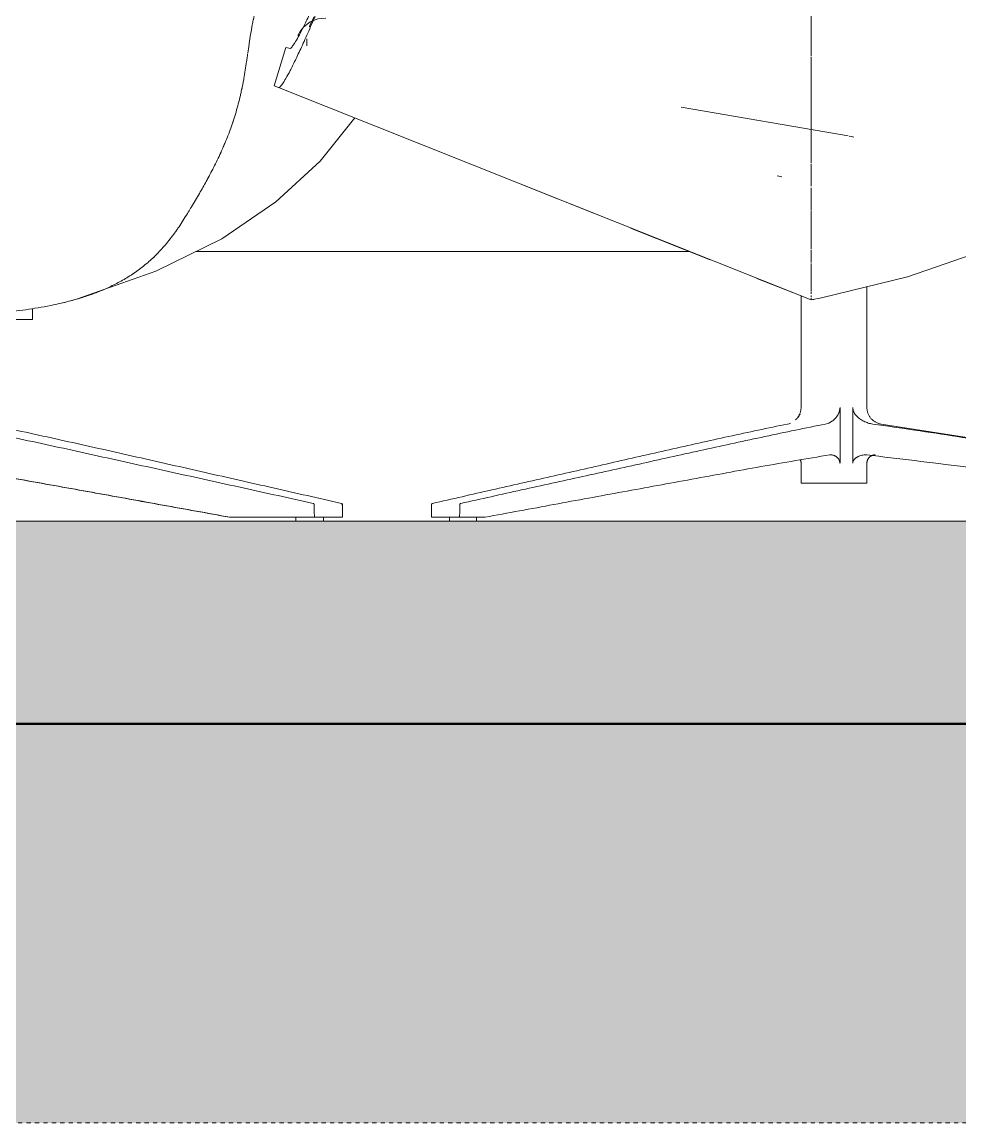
# Model space of a CAD drawing. Header units: inches. Extents: x -4169 to 1217, y -214 to 588.
# Drawn here: x -3401.67 to -3373.86, y -145.84 to -113.2 of the extents above; entities that cross this region are included whole.
import ezdxf

# ---------------------------------------------------------------- set-up
doc = ezdxf.new("R2010")
doc.units = ezdxf.units.IN
doc.header["$MEASUREMENT"] = 0
doc.linetypes.add('Aligning Line 1_8_', pattern=[0.25, 0.125, -0.125])
doc.linetypes.add('Grid Line 1_2_', pattern=[0.875, 0.5, -0.125, 0.125, -0.125])
for name, color, linetype, lineweight in [('0-1', 7, 'Continuous', 5), ('0-5', 10, 'Continuous', 13), ('A-FLOR-LEVL-1', 51, 'Grid Line 1_2_', 9), ('A-WALL-1', 10, 'Continuous', 13), ('C-BLDG-PADS-1', 55, 'Continuous', 9), ('C-BLDG-PADS-2', 10, 'Continuous', 13), ('C-TOPO', 7, 'Continuous', 9), ('C-TOPO-1', 250, 'Continuous', 50), ('G-ANNO-SYMB', 111, 'Aligning Line 1_8_', 9), ('I-FURN-1', 7, 'Continuous', 9)]:
    doc.layers.add(name, color=color, linetype=linetype, lineweight=lineweight)

# ---------------------------------------------------------------- blocks, each defined once
blk = doc.blocks.new('CTR - 2nd Phase_rvt-1-BUILDING ELEVATION - COURTYARD - LOOKING EAST')
at = {"layer": 'A-FLOR-LEVL-1'}
blk.add_line((-4168.714, -128), (-1814.206, -128), dxfattribs=at)
blk = doc.blocks.new('CTR  - Topography_rvt-1-BUILDING ELEVATION - COURTYARD - LOOKING EAST')
at = {"layer": 'C-BLDG-PADS-1'}
h = blk.add_hatch(dxfattribs=at)
h.set_pattern_fill('FP_2', color=256, style=0, pattern_type=2)
h.set_pattern_definition([(50, (0, 0), (27.5427, -2.40992), [2.88, -31.68]), (355, (0, 0), (-5.32784, 28.88427), [2.304, -25.344]), (100.451, (2.295, -0.2), (22.21532, 26.47393), [2.448, -26.924]), (46.184, (0, 7.68), (40.98187, -6.35642), [4.32, -47.52]), (96.636, (3.415, 7.15), (35.89075, 37.4062), [3.671, -40.386]), (351.184, (0, 7.68), (35.89097, 37.4062), [3.456, -38.016]), (21, (3.84, 5.76), (22.92104, -15.46073), [2.88, -31.68]), (326, (3.84, 5.76), (9.34353, 27.84574), [2.304, -25.344]), (71.451, (5.75, 4.472), (32.26477, 12.38442), [2.448, -26.924]), (37.5, (0, 0), (0.466855, 12.782707), [1.267, -23.77, 1.267, -24.461, -25.44]), (37.5, (0, 0), (0.466855, 12.782707), [-50.765, 1.267, -24.173]), (7.5, (0, 0), (10.10159, 15.14509), [1.267, -13.402, 1.267, -23.194, -9.696]), (7.5, (0, 0), (10.10159, 15.14509), [-39.13, 1.267, -8.429]), (327.5, (-8.563, 0), (20.49916, -0.86578), [1.267, -8.333, 1.267, -28.685, -39.744]), (327.5, (-8.563, 0), (20.49916, -0.86578), [-39.552, 1.267, -38.477]), (317.5, (-12.403, 0), (22.39478, 3.84429), [1.267, -11.213, 1.267, -18.624, -28.224]), (317.5, (-12.403, 0), (22.39478, 3.84429), [-32.371, 1.267, -26.957])])
h.paths.add_polyline_path([(-1978.45, -134), (-1938.324, -134), (-1938.324, -128), (-3824.324, -128), (-3824.324, -134), (-2045.984, -134)], flags=0)
at = {"layer": 'C-TOPO'}
h = blk.add_hatch(dxfattribs=at)
h.set_pattern_fill('FP_19', color=256, style=0, pattern_type=2)
h.set_pattern_definition([(0, (0, 0), (24, 24), [24, -24]), (0, (0, 9), (24, 24), [24, -24]), (0, (0, 18), (24, 24), [24, -24]), (90, (3, 21), (-24, 24), [24, -24]), (90, (12, 21), (-24, 24), [24, -24]), (90, (21, 21), (-24, 24), [24, -24])])
h.paths.add_polyline_path([(-3812.324, -145.845), (-1938.324, -145.845), (-1938.324, -134.006), (-3812.324, -134.006)], flags=0)
at = {"layer": 'A-FLOR-LEVL-1'}
blk.add_line((-4168.714, -128), (-1814.206, -128), dxfattribs=at)
at = {"layer": 'C-BLDG-PADS-2'}
for p, q in [((-1938.324, -128), (-3824.324, -128)), ((-3824.324, -134), (-1938.324, -134))]:
    blk.add_line(p, q, dxfattribs=at)
at = {"layer": 'C-TOPO'}
blk.add_line((-2865.375, -134.006), (-3812.324, -134.006), dxfattribs=at)
at = {"layer": 'C-TOPO-1'}
blk.add_line((-3812.324, -134.006), (-2865.375, -134.006), dxfattribs=at)
blk = doc.blocks.new('Seating-Setee-Teknion-BBMC_Metropolitan-R2013 - Lounge Settee-1463093-BUILDING ELEVATION - COURTYARD - LOOKING EAST')
at = {"layer": 'I-FURN-1'}
for p, q in [((-3378.279, -112.574), (-3378.28, -113.324)), ((-3378.278, -113.478), (-3378.28, -114.208)), ((-3393.232, -113.698), (-3393.232, -113.905)), ((-3393.856, -113.954), (-3394.202, -115.085)), ((-3393.716, -113.983), (-3393.856, -113.954)), ((-3394.202, -115.085), (-3394.07, -115.137)), ((-3394.07, -115.137), (-3378.28, -121.439)), ((-3378.28, -114.977), (-3378.28, -115.071)), ((-3377.178, -116.575), (-3382.132, -115.725)), ((-3378.28, -117.413), (-3378.28, -117.475)), ((-3379.146, -117.784), (-3379.283, -117.756)), ((-3384.698, -118.878), (-3386.837, -118.024)), ((-3381.275, -120.244), (-3383.628, -119.305)), ((-3378.28, -119.352), (-3378.28, -119.401)), ((-3378.28, -119.878), (-3378.28, -119.918)), ((-3378.575, -121.321), (-3379.884, -120.799)), ((-3378.28, -120.637), (-3378.28, -120.703)), ((-3378.28, -120.876), (-3378.28, -120.926)), ((-3376.623, -124.624), (-3376.623, -121.063)), ((-3378.575, -121.31), (-3378.575, -124.624)), ((-3378.201, -121.42), (-3378.28, -121.439)), ((-3377.421, -124.624), (-3377.421, -126.281)), ((-3377.045, -126.281), (-3377.045, -124.624)), ((-3361.348, -127.471), (-3376.201, -125.118)), ((-3378.575, -126.281), (-3378.575, -126.869)), ((-3376.623, -126.869), (-3376.623, -126.281)), ((-3377.421, -126.869), (-3378.575, -126.869)), ((-3377.045, -126.869), (-3377.421, -126.869)), ((-3376.623, -126.869), (-3377.045, -126.869)), ((-3388.699, -127.88), (-3389.537, -127.88)), ((-3388.995, -127.882), (-3388.995, -128)), ((-3388.995, -127.882), (-3388.995, -128)), ((-3388.699, -127.88), (-3387.946, -127.88)), ((-3388.195, -128), (-3388.195, -127.882)), ((-3388.195, -128), (-3388.195, -127.882))]:
    blk.add_line(p, q, dxfattribs=at)
at = {"layer": 'I-FURN-1', "flags": 128}
for points in [[(-3362.49, -98.563), (-3362.792, -103.928), (-3363.287, -107.363), (-3363.951, -110.023), (-3364.773, -112.192), (-3365.744, -114.01), (-3366.867, -115.561), (-3368.152, -116.902), (-3369.617, -118.072), (-3371.292, -119.096), (-3373.212, -119.987), (-3375.42, -120.749), (-3377.966, -121.377), (-3378.28, -121.439)], [(-3392.667, -113.081), (-3392.904, -113.106), (-3393.126, -113.193), (-3393.317, -113.335), (-3393.421, -113.459), (-3393.498, -113.592)], [(-3393.013, -113.044), (-3393.136, -113.287), (-3393.149, -113.338)], [(-3378.28, -115.833), (-3378.28, -115.902), (-3378.28, -115.96)], [(-3378.28, -116.632), (-3378.28, -116.681), (-3378.28, -116.745)], [(-3377.147, -116.581), (-3377.073, -116.596), (-3377.014, -116.608)], [(-3378.736, -124.992), (-3378.722, -124.978), (-3378.708, -124.964), (-3378.695, -124.949), (-3378.682, -124.934), (-3378.67, -124.918), (-3378.659, -124.901), (-3378.648, -124.884), (-3378.638, -124.867), (-3378.629, -124.849), (-3378.62, -124.831), (-3378.612, -124.813), (-3378.605, -124.794), (-3378.598, -124.775), (-3378.593, -124.756), (-3378.588, -124.737), (-3378.584, -124.717), (-3378.58, -124.697), (-3378.578, -124.678), (-3378.576, -124.658), (-3378.575, -124.638), (-3378.575, -124.624)], [(-3376.623, -124.624), (-3376.622, -124.644), (-3376.621, -124.664), (-3376.619, -124.684), (-3376.616, -124.704), (-3376.613, -124.724), (-3376.608, -124.743), (-3376.603, -124.763), (-3376.597, -124.782), (-3376.591, -124.8), (-3376.583, -124.819), (-3376.575, -124.837), (-3376.566, -124.855), (-3376.557, -124.873), (-3376.546, -124.89), (-3376.535, -124.907), (-3376.524, -124.923), (-3376.512, -124.939), (-3376.499, -124.954), (-3376.485, -124.969), (-3376.471, -124.983), (-3376.457, -124.997), (-3376.441, -125.01), (-3376.426, -125.022), (-3376.41, -125.034), (-3376.393, -125.045), (-3376.376, -125.056), (-3376.358, -125.065), (-3376.341, -125.074), (-3376.322, -125.083), (-3376.304, -125.09), (-3376.285, -125.097), (-3376.266, -125.103), (-3376.247, -125.109), (-3376.227, -125.113), (-3376.208, -125.117), (-3376.201, -125.118)], [(-3378.708, -124.964), (-3378.695, -124.949), (-3378.682, -124.934), (-3378.67, -124.918), (-3378.659, -124.901), (-3378.648, -124.884), (-3378.638, -124.867), (-3378.629, -124.849), (-3378.62, -124.831)], [(-3376.471, -124.983), (-3376.457, -124.997), (-3376.441, -125.01), (-3376.426, -125.022)], [(-3376.285, -125.097), (-3376.266, -125.103), (-3376.247, -125.109), (-3376.227, -125.113), (-3376.208, -125.117)], [(-3378.575, -126.281), (-3378.575, -126.271), (-3378.576, -126.261), (-3378.577, -126.251), (-3378.578, -126.241), (-3378.58, -126.231), (-3378.582, -126.221), (-3378.585, -126.212), (-3378.588, -126.202), (-3378.591, -126.193), (-3378.595, -126.183)], [(-3376.383, -126.031), (-3376.393, -126.032), (-3376.403, -126.033), (-3376.413, -126.034), (-3376.422, -126.036), (-3376.432, -126.038), (-3376.442, -126.041), (-3376.451, -126.044), (-3376.461, -126.047), (-3376.47, -126.051), (-3376.479, -126.055), (-3376.488, -126.059), (-3376.497, -126.064), (-3376.506, -126.069), (-3376.514, -126.075), (-3376.522, -126.08), (-3376.53, -126.086), (-3376.538, -126.093), (-3376.545, -126.1), (-3376.552, -126.107), (-3376.559, -126.114), (-3376.565, -126.122), (-3376.572, -126.129), (-3376.578, -126.137), (-3376.583, -126.146), (-3376.588, -126.154), (-3376.593, -126.163), (-3376.598, -126.172), (-3376.602, -126.181), (-3376.606, -126.19), (-3376.609, -126.2), (-3376.612, -126.209), (-3376.615, -126.219), (-3376.617, -126.229), (-3376.619, -126.238), (-3376.621, -126.248), (-3376.622, -126.258), (-3376.622, -126.268), (-3376.623, -126.278), (-3376.623, -126.281)], [(-3376.479, -126.055), (-3376.488, -126.059), (-3376.497, -126.064), (-3376.506, -126.069), (-3376.514, -126.075), (-3376.522, -126.08), (-3376.53, -126.086), (-3376.538, -126.093)], [(-3389.537, -127.88), (-3389.535, -127.7), (-3389.533, -127.519)], [(-3388.695, -127.519), (-3388.697, -127.7), (-3388.699, -127.88)]]:
    blk.add_lwpolyline(points, dxfattribs=at)
at = {"layer": 'I-FURN-1'}
for points, knots in [([(-3391.616, -109.065), (-3391.683, -109.248), (-3391.783, -109.518), (-3391.912, -109.868), (-3392.008, -110.125), (-3392.103, -110.381), (-3392.198, -110.636), (-3392.289, -110.882), (-3392.405, -111.186), (-3392.509, -111.45), (-3392.606, -111.69), (-3392.676, -111.862), (-3392.743, -112.025), (-3392.806, -112.175), (-3392.866, -112.317), (-3392.944, -112.498), (-3393.036, -112.709), (-3393.17, -113.009), (-3393.316, -113.318), (-3393.456, -113.591), (-3393.567, -113.785), (-3393.654, -113.914), (-3393.698, -113.966), (-3393.716, -113.983)], [0, 0, 0, 0, 0.05, 0.075, 0.1, 0.125, 0.15, 0.175, 0.2, 0.25, 0.275, 0.3, 0.325, 0.35, 0.375, 0.4, 0.45, 0.5, 0.6, 0.7, 0.8, 0.9, 1, 1, 1, 1]), ([(-3394.07, -115.137), (-3394.058, -115.142), (-3394.027, -115.129), (-3393.954, -115.04), (-3393.854, -114.88), (-3393.728, -114.648), (-3393.575, -114.341), (-3393.391, -113.951), (-3393.215, -113.557), (-3393.077, -113.242), (-3392.995, -113.05), (-3392.93, -112.897), (-3392.864, -112.738), (-3392.795, -112.573), (-3392.723, -112.398), (-3392.648, -112.21), (-3392.568, -112.006), (-3392.456, -111.719), (-3392.367, -111.485), (-3392.306, -111.321)], [0.0000311, 0.0000311, 0.0000311, 0.0000311, 0.1, 0.2, 0.3, 0.4, 0.5, 0.6, 0.7, 0.75, 0.775, 0.8, 0.825, 0.85, 0.875, 0.9, 0.925, 0.95, 1, 1, 1, 1]), ([(-3378.28, -113.28), (-3378.28, -113.294), (-3378.28, -113.327), (-3378.28, -113.378), (-3378.28, -113.451), (-3378.28, -113.506), (-3378.28, -113.543), (-3378.28, -113.543)], [-0.443037975, -0.443037975, -0.443037975, -0.443037975, -0.441860465, -0.440406977, -0.438953488, -0.436046512, -0.43604064, -0.43604064, -0.43604064, -0.43604064]), ([(-3378.28, -114.241), (-3378.28, -114.266), (-3378.28, -114.328), (-3378.28, -114.462), (-3378.28, -114.643), (-3378.28, -114.827), (-3378.28, -114.938), (-3378.28, -114.978)], [-0.41772152, -0.41772152, -0.41772152, -0.41772152, -0.41569767, -0.4127907, -0.40697674, -0.40116279, -0.39791412, -0.39791412, -0.39791412, -0.39791412]), ([(-3378.28, -115.072), (-3378.28, -115.143), (-3378.28, -115.283), (-3378.28, -115.539), (-3378.28, -115.721), (-3378.28, -115.833)], [-0.39532437, -0.39532437, -0.39532437, -0.39532437, -0.38953488, -0.38372093, -0.37409026, -0.37409026, -0.37409026, -0.37409026]), ([(-3378.28, -115.957), (-3378.28, -116.073), (-3378.28, -116.252), (-3378.28, -116.475), (-3378.28, -116.586), (-3378.28, -116.633)], [-0.37050967, -0.37050967, -0.37050967, -0.37050967, -0.36046512, -0.35465116, -0.35032911, -0.35032911, -0.35032911, -0.35032911]), ([(-3378.28, -116.745), (-3378.28, -116.786), (-3378.28, -116.889), (-3378.28, -117.052), (-3378.28, -117.223), (-3378.28, -117.333), (-3378.28, -117.382)], [-0.346862, -0.346862, -0.346862, -0.346862, -0.34302326, -0.3372093, -0.33139535, -0.326594, -0.326594, -0.326594, -0.326594]), ([(-3378.28, -117.475), (-3378.28, -117.573), (-3378.28, -117.772), (-3378.28, -117.967), (-3378.28, -118.068)], [-0.32356824, -0.32356824, -0.32356824, -0.32356824, -0.31395349, -0.30379747, -0.30379747, -0.30379747, -0.30379747]), ([(-3378.28, -118.111), (-3378.28, -118.226), (-3378.28, -118.399), (-3378.28, -118.624), (-3378.28, -118.734), (-3378.28, -118.788), (-3378.28, -118.788)], [-0.30232141, -0.30232141, -0.30232141, -0.30232141, -0.29069767, -0.28488372, -0.27906977, -0.279054, -0.279054, -0.279054, -0.279054]), ([(-3378.28, -118.804), (-3378.28, -118.906), (-3378.28, -119.095), (-3378.28, -119.272), (-3378.28, -119.352)], [-0.27848101, -0.27848101, -0.27848101, -0.27848101, -0.26744186, -0.25780642, -0.25780642, -0.25780642, -0.25780642]), ([(-3378.28, -119.404), (-3378.28, -119.498), (-3378.28, -119.662), (-3378.28, -119.812), (-3378.28, -119.878)], [-0.25571315, -0.25571315, -0.25571315, -0.25571315, -0.24418605, -0.23455107, -0.23455107, -0.23455107, -0.23455107]), ([(-3378.28, -119.948), (-3378.28, -120.014), (-3378.28, -120.147), (-3378.28, -120.267), (-3378.28, -120.328), (-3378.28, -120.329)], [-0.23100645, -0.23100645, -0.23100645, -0.23100645, -0.22093023, -0.20930233, -0.20906146, -0.20906146, -0.20906146, -0.20906146]), ([(-3378.28, -120.355), (-3378.28, -120.403), (-3378.28, -120.503), (-3378.28, -120.592), (-3378.28, -120.638), (-3378.28, -120.639)], [-0.20732681, -0.20732681, -0.20732681, -0.20732681, -0.19767442, -0.18604651, -0.18585771, -0.18585771, -0.18585771, -0.18585771]), ([(-3378.28, -120.877), (-3378.28, -120.946), (-3378.28, -121.005), (-3378.28, -121.056), (-3378.28, -121.056)], [-0.16266736, -0.16266736, -0.16266736, -0.16266736, -0.13953488, -0.1395134, -0.1395134, -0.1395134, -0.1395134]), ([(-3378.28, -121.058), (-3378.28, -121.109), (-3378.28, -121.153), (-3378.28, -121.192), (-3378.28, -121.192)], [-0.13924051, -0.13924051, -0.13924051, -0.13924051, -0.11627907, -0.11612053, -0.11612053, -0.11612053, -0.11612053]), ([(-3378.28, -121.376), (-3378.28, -121.388), (-3378.28, -121.412), (-3378.28, -121.431), (-3378.28, -121.435), (-3378.28, -121.436)], [-0.06329114, -0.06329114, -0.06329114, -0.06329114, -0.04651163, -0.02325581, -0.01265823, -0.01265823, -0.01265823, -0.01265823]), ([(-3377.421, -124.624), (-3377.422, -124.648), (-3377.426, -124.683), (-3377.434, -124.721), (-3377.439, -124.743), (-3377.446, -124.763), (-3377.455, -124.789), (-3377.469, -124.818), (-3377.482, -124.841), (-3377.493, -124.859), (-3377.501, -124.872), (-3377.509, -124.885), (-3377.521, -124.901), (-3377.536, -124.921), (-3377.555, -124.943), (-3377.581, -124.971), (-3377.615, -125.004), (-3377.703, -125.071), (-3377.782, -125.106), (-3377.848, -125.118)], [0, 0, 0, 0, 0.083333, 0.125, 0.145833, 0.166667, 0.208333, 0.25, 0.291667, 0.3125, 0.333333, 0.354167, 0.375, 0.416667, 0.458333, 0.5, 0.583333, 0.666667, 1, 1, 1, 1]), ([(-3376.45, -125.118), (-3376.496, -125.112), (-3376.586, -125.092), (-3376.693, -125.048), (-3376.774, -125.004), (-3376.822, -124.971), (-3376.859, -124.943), (-3376.885, -124.921), (-3376.907, -124.901), (-3376.923, -124.885), (-3376.934, -124.872), (-3376.946, -124.859), (-3376.961, -124.841), (-3376.978, -124.818), (-3376.998, -124.789), (-3377.011, -124.763), (-3377.019, -124.743), (-3377.027, -124.721), (-3377.038, -124.683), (-3377.043, -124.648), (-3377.045, -124.624)], [0, 0, 0, 0, 0.166667, 0.333333, 0.416667, 0.5, 0.541667, 0.583333, 0.625, 0.645833, 0.666667, 0.6875, 0.708333, 0.75, 0.791667, 0.833333, 0.854167, 0.875, 0.916667, 1, 1, 1, 1]), ([(-3378.73, -124.986), (-3378.709, -124.967), (-3378.684, -124.94), (-3378.656, -124.903), (-3378.642, -124.882), (-3378.628, -124.861), (-3378.617, -124.842), (-3378.61, -124.828), (-3378.607, -124.822), (-3378.606, -124.82)], [0.023467, 0.023467, 0.023467, 0.023467, 0.25, 0.3125, 0.375, 0.4375, 0.5, 0.53125, 0.5488534, 0.5488534, 0.5488534, 0.5488534]), ([(-3378.73, -124.986), (-3378.709, -124.967), (-3378.684, -124.94), (-3378.656, -124.903), (-3378.642, -124.882), (-3378.628, -124.861), (-3378.617, -124.842), (-3378.61, -124.828), (-3378.607, -124.822), (-3378.606, -124.82)], [-0.976533, -0.976533, -0.976533, -0.976533, -0.75, -0.6875, -0.625, -0.5625, -0.5, -0.46875, -0.4511466, -0.4511466, -0.4511466, -0.4511466]), ([(-3377.722, -126.033), (-3377.704, -126.031), (-3377.667, -126.03), (-3377.613, -126.042), (-3377.569, -126.061), (-3377.54, -126.08), (-3377.524, -126.091), (-3377.51, -126.103), (-3377.495, -126.117), (-3377.482, -126.131), (-3377.473, -126.143), (-3377.468, -126.149), (-3377.461, -126.159), (-3377.45, -126.175), (-3377.441, -126.193), (-3377.436, -126.205), (-3377.433, -126.214), (-3377.428, -126.229), (-3377.424, -126.251), (-3377.422, -126.271), (-3377.421, -126.281)], [0, 0, 0, 0, 0.142857, 0.285714, 0.428571, 0.5, 0.535714, 0.571429, 0.625, 0.678571, 0.705357, 0.71875, 0.732143, 0.785714, 0.839286, 0.852679, 0.866071, 0.892857, 0.946429, 1, 1, 1, 1]), ([(-3377.045, -126.281), (-3377.044, -126.268), (-3377.041, -126.248), (-3377.034, -126.227), (-3377.029, -126.216), (-3377.026, -126.207), (-3377.021, -126.199), (-3377.014, -126.189), (-3377.005, -126.176), (-3376.992, -126.161), (-3376.981, -126.15), (-3376.972, -126.141), (-3376.962, -126.133), (-3376.95, -126.123), (-3376.934, -126.112), (-3376.918, -126.101), (-3376.902, -126.091), (-3376.879, -126.08), (-3376.815, -126.051), (-3376.727, -126.03), (-3376.651, -126.031), (-3376.625, -126.033)], [0, 0, 0, 0, 0.071429, 0.107143, 0.125, 0.142857, 0.160714, 0.178571, 0.214286, 0.25, 0.285714, 0.303571, 0.321429, 0.357143, 0.392857, 0.428571, 0.464286, 0.5, 0.571429, 0.857143, 1, 1, 1, 1]), ([(-3389.533, -127.519), (-3389.533, -127.511), (-3389.531, -127.5), (-3389.525, -127.487), (-3389.517, -127.476), (-3389.509, -127.472), (-3389.503, -127.471)], [0, 0, 0, 0, 0.333333, 0.5, 0.666667, 1, 1, 1, 1]), ([(-3389.533, -127.519), (-3389.533, -127.511), (-3389.531, -127.5), (-3389.525, -127.487), (-3389.517, -127.476), (-3389.509, -127.472), (-3389.503, -127.471)], [-1, -1, -1, -1, -0.666667, -0.5, -0.333333, 0, 0, 0, 0]), ([(-3388.665, -127.471), (-3388.67, -127.472), (-3388.678, -127.476), (-3388.686, -127.487), (-3388.693, -127.5), (-3388.695, -127.511), (-3388.695, -127.519)], [0, 0, 0, 0, 0.333333, 0.5, 0.666667, 1, 1, 1, 1])]:
    blk.add_open_spline(points, degree=3, knots=knots, dxfattribs=at)
for points in [[(-3378.28, -120.66), (-3378.28, -120.734), (-3378.28, -120.801), (-3378.28, -120.86)], [(-3378.28, -121.203), (-3378.28, -121.224), (-3378.28, -121.242), (-3378.28, -121.26)], [(-3378.28, -121.306), (-3378.28, -121.32), (-3378.28, -121.333), (-3378.28, -121.344)], [(-3389.503, -127.471), (-3388.919, -127.338), (-3387.749, -127.073), (-3385.995, -126.675), (-3384.24, -126.278), (-3382.488, -125.883), (-3380.721, -125.483), (-3379.556, -125.237), (-3378.975, -125.118)], [(-3377.848, -125.118), (-3378.445, -125.238), (-3379.642, -125.483), (-3381.457, -125.883), (-3383.257, -126.278), (-3385.06, -126.676), (-3386.862, -127.073), (-3388.064, -127.338), (-3388.665, -127.471)], [(-3378.975, -125.118), (-3378.947, -125.113), (-3378.919, -125.104), (-3378.891, -125.093)], [(-3378.975, -125.118), (-3378.947, -125.113), (-3378.919, -125.104), (-3378.891, -125.093)], [(-3363.873, -127.073), (-3364.711, -126.94), (-3366.387, -126.676), (-3368.903, -126.278), (-3371.415, -125.883), (-3373.947, -125.483), (-3375.617, -125.238), (-3376.45, -125.118)], [(-3387.946, -127.88), (-3387.265, -127.755), (-3385.902, -127.504), (-3383.858, -127.128), (-3381.814, -126.755), (-3379.767, -126.377), (-3378.404, -126.145), (-3377.722, -126.033)], [(-3376.625, -126.033), (-3375.675, -126.145), (-3373.773, -126.377), (-3370.917, -126.755), (-3368.065, -127.128), (-3365.213, -127.504), (-3363.312, -127.755), (-3362.361, -127.88)]]:
    blk.add_open_spline(points, degree=3, dxfattribs=at)
blk = doc.blocks.new('Seating-Lounge_Chair-Teknion-BBMC_Metropolitan-R2013 - Lounge Chair-V25-BUILDING ELEVATION - COURTYARD - LOOKING EAST')
at = {"layer": 'I-FURN-1'}
for p, q in [((-3401.359, -121.7), (-3401.359, -122.016)), ((-3401.359, -122.016), (-3404.143, -122.016)), ((-3393.007, -127.88), (-3395.51, -127.88)), ((-3393.56, -127.882), (-3393.56, -128)), ((-3393.56, -127.882), (-3393.56, -128)), ((-3393.505, -127.882), (-3393.505, -127.882)), ((-3393.505, -127.882), (-3393.505, -127.882)), ((-3392.168, -127.88), (-3393.007, -127.88)), ((-3392.734, -128), (-3392.734, -127.882)), ((-3392.734, -128), (-3392.734, -127.882))]:
    blk.add_line(p, q, dxfattribs=at)
at = {"layer": 'I-FURN-1', "flags": 128}
for points in [[(-3400.055, -121.415), (-3397.703, -120.589), (-3395.753, -119.622), (-3394.148, -118.533), (-3392.837, -117.327), (-3391.807, -116.039)], [(-3393.012, -127.519), (-3393.01, -127.7), (-3393.007, -127.88)], [(-3392.168, -127.88), (-3392.17, -127.7), (-3392.172, -127.519)]]:
    blk.add_lwpolyline(points, dxfattribs=at)
at = {"layer": 'I-FURN-1'}
for points, knots in [([(-3394.184, -109.956), (-3394.176, -109.954), (-3394.14, -109.944), (-3394.077, -109.933), (-3394.019, -109.939), (-3393.982, -109.951), (-3393.957, -109.961), (-3393.912, -109.983), (-3393.848, -110.028), (-3393.772, -110.099), (-3393.701, -110.184), (-3393.638, -110.277), (-3393.586, -110.377), (-3393.555, -110.461), (-3393.539, -110.528), (-3393.529, -110.592), (-3393.53, -110.676), (-3393.554, -110.827), (-3393.607, -110.99), (-3393.676, -111.153), (-3393.732, -111.271), (-3393.781, -111.365), (-3393.815, -111.426), (-3393.834, -111.459), (-3393.847, -111.483), (-3393.861, -111.506), (-3393.881, -111.537), (-3393.918, -111.587), (-3393.975, -111.651), (-3394.049, -111.723), (-3394.126, -111.79), (-3394.204, -111.858), (-3394.28, -111.929), (-3394.339, -111.995), (-3394.377, -112.045), (-3394.398, -112.075), (-3394.413, -112.099), (-3394.428, -112.123), (-3394.447, -112.156), (-3394.48, -112.214), (-3394.525, -112.302), (-3394.576, -112.412), (-3394.64, -112.566), (-3394.699, -112.726), (-3394.745, -112.87), (-3394.769, -112.954), (-3394.788, -113.016), (-3394.805, -113.079), (-3394.825, -113.166), (-3394.858, -113.322), (-3394.896, -113.554), (-3394.929, -113.788), (-3394.952, -113.949), (-3394.966, -114.039), (-3394.974, -114.085), (-3394.978, -114.109), (-3394.978, -114.11)], [0.44, 0.44, 0.44, 0.44, 0.4407895, 0.4440789, 0.4473684, 0.4481908, 0.4490132, 0.4506579, 0.4539474, 0.4572368, 0.4605263, 0.4638158, 0.4671053, 0.4703947, 0.4720395, 0.4736842, 0.4769737, 0.4802632, 0.4868421, 0.4901316, 0.4934211, 0.4967105, 0.4983553, 0.4991776, 0.5, 0.5008224, 0.5016447, 0.5032895, 0.5065789, 0.5098684, 0.5131579, 0.5164474, 0.5197368, 0.5230263, 0.5246711, 0.5254934, 0.5263158, 0.5271382, 0.5279605, 0.5296053, 0.5328947, 0.5361842, 0.5394737, 0.5460526, 0.5493421, 0.5509868, 0.5526316, 0.5542763, 0.5559211, 0.5592105, 0.5657895, 0.5723684, 0.5756579, 0.5773026, 0.5789474, 0.5790703, 0.5790703, 0.5790703, 0.5790703]), ([(-3413.492, -114.843), (-3413.057, -114.825), (-3412.403, -114.788), (-3411.533, -114.722), (-3410.877, -114.663), (-3410.218, -114.594), (-3409.554, -114.514), (-3408.876, -114.421), (-3408.135, -114.305), (-3407.342, -114.165), (-3406.628, -114.017), (-3406.056, -113.887), (-3405.626, -113.781), (-3405.194, -113.663), (-3404.76, -113.539), (-3404.397, -113.425), (-3404.106, -113.324), (-3403.815, -113.217), (-3403.445, -113.078), (-3403.078, -112.922), (-3402.79, -112.781), (-3402.508, -112.626), (-3402.021, -112.328), (-3401.618, -112.028), (-3401.356, -111.807)], [0, 0, 0, 0, 0.111111, 0.166667, 0.222222, 0.277778, 0.333333, 0.388889, 0.444444, 0.513889, 0.583333, 0.618056, 0.652778, 0.6875, 0.722222, 0.756944, 0.774306, 0.791667, 0.826389, 0.861111, 0.878472, 0.895833, 0.930556, 1, 1, 1, 1]), ([(-3394.814, -113.121), (-3394.816, -113.129), (-3394.828, -113.18), (-3394.858, -113.322), (-3394.896, -113.554), (-3394.929, -113.788), (-3394.952, -113.949), (-3394.966, -114.039), (-3394.974, -114.083), (-3394.977, -114.105)], [-0.44467491, -0.44467491, -0.44467491, -0.44467491, -0.44407895, -0.44078947, -0.43421053, -0.42763158, -0.42434211, -0.42269737, -0.42105263, -0.42105263, -0.42105263, -0.42105263]), ([(-3394.981, -114.128), (-3394.983, -114.142), (-3394.99, -114.179), (-3395.002, -114.258), (-3395.025, -114.41), (-3395.057, -114.623), (-3395.089, -114.834), (-3395.119, -115.001), (-3395.144, -115.126), (-3395.172, -115.251), (-3395.21, -115.417), (-3395.281, -115.705), (-3395.396, -116.108), (-3395.537, -116.495), (-3395.649, -116.768), (-3395.701, -116.889), (-3395.721, -116.935)], [0.57951956, 0.57951956, 0.57951956, 0.57951956, 0.58059211, 0.58223684, 0.58552632, 0.59210526, 0.59868421, 0.60197368, 0.60526316, 0.60855263, 0.61184211, 0.61842105, 0.63157895, 0.64473684, 0.65131579, 0.65542301, 0.65542301, 0.65542301, 0.65542301]), ([(-3395.129, -115.05), (-3395.134, -115.075), (-3395.145, -115.127), (-3395.156, -115.179), (-3395.162, -115.205)], [-0.396750144, -0.396750144, -0.396750144, -0.396750144, -0.394736842, -0.392652091, -0.392652091, -0.392652091, -0.392652091]), ([(-3395.383, -116.049), (-3395.389, -116.068), (-3395.404, -116.112), (-3395.418, -116.157), (-3395.427, -116.182)], [-0.369975256, -0.369975256, -0.369975256, -0.369975256, -0.368421053, -0.366262537, -0.366262537, -0.366262537, -0.366262537]), ([(-3395.738, -116.974), (-3395.745, -116.989), (-3395.784, -117.077), (-3395.858, -117.237), (-3395.999, -117.522), (-3396.11, -117.732), (-3396.185, -117.87), (-3396.185, -117.87)], [0.65658767, 0.65658767, 0.65658767, 0.65658767, 0.65789474, 0.66447368, 0.67105263, 0.68421053, 0.684246, 0.684246, 0.684246, 0.684246]), ([(-3395.722, -116.936), (-3395.734, -116.963), (-3395.756, -117.014), (-3395.779, -117.065), (-3395.79, -117.089)], [-0.344532785, -0.344532785, -0.344532785, -0.344532785, -0.342105263, -0.339985498, -0.339985498, -0.339985498, -0.339985498]), ([(-3396.214, -117.923), (-3396.279, -118.043), (-3396.384, -118.229), (-3396.531, -118.479), (-3396.611, -118.611), (-3396.651, -118.678), (-3396.651, -118.678)], [0.68591028, 0.68591028, 0.68591028, 0.68591028, 0.69736842, 0.70394737, 0.71052632, 0.71053027, 0.71053027, 0.71053027, 0.71053027]), ([(-3396.674, -118.715), (-3396.706, -118.769), (-3396.779, -118.888), (-3396.893, -119.073), (-3396.997, -119.234), (-3397.082, -119.36), (-3397.17, -119.481), (-3397.283, -119.63), (-3397.469, -119.861), (-3397.713, -120.128), (-3398.026, -120.406), (-3398.299, -120.61), (-3398.522, -120.756), (-3398.693, -120.856), (-3398.866, -120.949), (-3399.04, -121.036), (-3399.215, -121.117), (-3399.45, -121.214), (-3399.865, -121.365), (-3400.339, -121.498), (-3400.83, -121.606), (-3401.325, -121.696), (-3401.922, -121.778), (-3402.459, -121.824), (-3402.734, -121.842), (-3402.766, -121.844)], [0.7117889, 0.7117889, 0.7117889, 0.7117889, 0.7171053, 0.7236842, 0.7302632, 0.7335526, 0.7368421, 0.7434211, 0.75, 0.7631579, 0.7763158, 0.7894737, 0.7960526, 0.8026316, 0.8092105, 0.8157895, 0.8223684, 0.8289474, 0.8421053, 0.8684211, 0.8815789, 0.8947368, 0.9210526, 0.9473684, 0.9508558, 0.9508558, 0.9508558, 0.9508558]), ([(-3399.747, -121.319), (-3399.865, -121.359), (-3400.026, -121.409), (-3400.188, -121.453), (-3400.231, -121.465)], [-0.15789474, -0.15789474, -0.15789474, -0.15789474, -0.14473684, -0.14002784, -0.14002784, -0.14002784, -0.14002784]), ([(-3402.959, -126.55), (-3402.464, -126.636), (-3401.309, -126.837), (-3399.492, -127.165), (-3397.511, -127.522), (-3396.191, -127.761), (-3395.531, -127.88)], [-0.9374299, -0.9374299, -0.9374299, -0.9374299, -0.75, -0.5, -0.25, 0, 0, 0, 0]), ([(-3393.042, -127.471), (-3393.037, -127.472), (-3393.029, -127.476), (-3393.02, -127.487), (-3393.014, -127.5), (-3393.012, -127.511), (-3393.012, -127.519)], [-1, -1, -1, -1, -0.666667, -0.5, -0.333333, 0, 0, 0, 0]), ([(-3392.172, -127.519), (-3392.173, -127.511), (-3392.175, -127.5), (-3392.181, -127.487), (-3392.189, -127.476), (-3392.196, -127.472), (-3392.202, -127.471)], [-1, -1, -1, -1, -0.666667, -0.5, -0.333333, 0, 0, 0, 0]), ([(-3392.202, -127.474), (-3392.2, -127.475), (-3392.195, -127.479), (-3392.189, -127.487), (-3392.183, -127.5), (-3392.181, -127.511), (-3392.18, -127.519)], [-0.8333333, -0.8333333, -0.8333333, -0.8333333, -0.6666667, -0.5, -0.3333333, 0, 0, 0, 0])]:
    blk.add_open_spline(points, degree=3, knots=knots, dxfattribs=at)
for points in [[(-3396.185, -117.869), (-3396.194, -117.887), (-3396.204, -117.905), (-3396.214, -117.923)], [(-3396.651, -118.677), (-3396.658, -118.69), (-3396.666, -118.702), (-3396.674, -118.715)], [(-3397.716, -120.121), (-3397.731, -120.136), (-3397.746, -120.15), (-3397.761, -120.165)], [(-3398.355, -120.645), (-3398.37, -120.656), (-3398.385, -120.666), (-3398.401, -120.676)], [(-3399.04, -121.035), (-3399.056, -121.042), (-3399.071, -121.05), (-3399.086, -121.057)], [(-3400.414, -121.511), (-3400.43, -121.515), (-3400.447, -121.519), (-3400.463, -121.523)], [(-3403.438, -125.196), (-3402.745, -125.342), (-3401.358, -125.637), (-3399.278, -126.096), (-3397.2, -126.553), (-3395.121, -127.012), (-3393.735, -127.318), (-3393.042, -127.471)], [(-3392.202, -127.471), (-3392.876, -127.318), (-3394.225, -127.012), (-3396.249, -126.553), (-3398.272, -126.096), (-3400.297, -125.638), (-3401.647, -125.344), (-3402.322, -125.199)], [(-3395.51, -127.88), (-3396.171, -127.761), (-3397.492, -127.522), (-3399.473, -127.164), (-3401.457, -126.806), (-3402.778, -126.576), (-3403.438, -126.462)]]:
    blk.add_open_spline(points, degree=3, dxfattribs=at)
blk = doc.blocks.new('CTR - 1st Phase - Common Walls_rvt-1-BUILDING ELEVATION - COURTYARD - LOOKING EAST')
at = {"layer": 'A-FLOR-LEVL-1'}
blk.add_line((-4168.714, -128), (-1814.206, -128), dxfattribs=at)
at = {"layer": 'A-WALL-1'}
blk.add_line((-3396.524, -120), (-3381.88, -120), dxfattribs=at)
at = {"layer": '0-5'}
for name in ['Seating-Setee-Teknion-BBMC_Metropolitan-R2013 - Lounge Settee-1463093-BUILDING ELEVATION - COURTYARD - LOOKING EAST', 'Seating-Lounge_Chair-Teknion-BBMC_Metropolitan-R2013 - Lounge Chair-V25-BUILDING ELEVATION - COURTYARD - LOOKING EAST']:
    blk.add_blockref(name, (0, 0), dxfattribs=at)

msp = doc.modelspace()

# ---------------------------------------------------------------- linework, layer by layer
at = {"layer": 'A-FLOR-LEVL-1'}
msp.add_line((-4167.9645, -128), (-1814.9564, -128), dxfattribs=at)
at = {"layer": 'G-ANNO-SYMB'}
msp.add_line((-1910.9153, -145.8387), (-4072.0193, -145.8387), dxfattribs=at)

# ---------------------------------------------------------------- block references
at = {"layer": '0-1'}
for name in ['CTR - 2nd Phase_rvt-1-BUILDING ELEVATION - COURTYARD - LOOKING EAST', 'CTR - 1st Phase - Common Walls_rvt-1-BUILDING ELEVATION - COURTYARD - LOOKING EAST', 'CTR  - Topography_rvt-1-BUILDING ELEVATION - COURTYARD - LOOKING EAST']:
    msp.add_blockref(name, (0, 0), dxfattribs=at)

doc.saveas('drawing.dxf')
